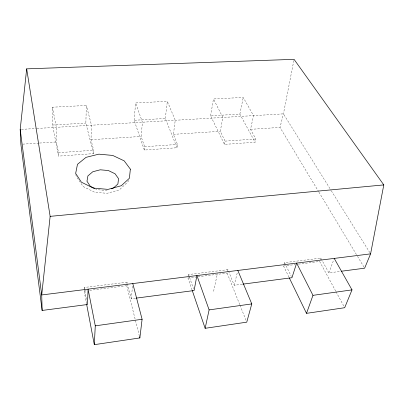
<?xml version="1.0" encoding="UTF-8"?>
<svg xmlns="http://www.w3.org/2000/svg" width="404" height="404" viewBox="0 0 404 404"><rect width="100%" height="100%" fill="white"/><g stroke="black" fill="none" stroke-linecap="round" stroke-linejoin="round"><path stroke-width="0.3" stroke-dasharray="2.02 1.52" d="M93.526 153.636L85.85 123.089L86.36 105.469L52.419 107.201L52.581 125.028L58.484 156.116L93.526 153.636L93.662 150.238L90.996 139.703L91.506 125.22L86.36 105.469M86.577 303.985L84.118 291.042L84.178 289.264M84.199 288.668L84.239 287.481L127.053 282.174L131.255 298.773L135.608 298.202M134.138 120.276L135.593 102.949L167.347 101.323L175.24 120.266L173.402 134.35L177.467 144.43L177.013 147.738L144.304 150.051L134.138 120.276L165.312 118.463L177.013 147.738M139.4 336.118L126.725 285.699L126.886 283.936M126.942 283.345L127.053 282.174M144.304 150.051L144.632 146.708L141.102 136.446L142.435 122.205L135.593 102.949M131.255 298.773L132.542 286.002M165.312 118.463L167.347 101.323M210.6 115.827L213.463 98.965L243.243 97.44L253.525 115.63L250.531 129.336L255.803 139.001L255.076 142.218L224.467 144.385L210.6 115.827L239.86 114.125L255.076 142.218M192.016 289.845L187.976 278.013L188.284 276.275M188.385 275.695L188.587 274.538L227.927 269.655L234.219 285.28L242.289 284.224M224.467 144.385L225.089 141.127L220.281 131.3L222.831 117.448L213.463 98.965M293.819 60.56L283.426 113.862L280.012 127.417L318.594 191.602M239.86 114.125L243.243 97.44M213.58 291.345L217.418 273.594M239.749 304.641L227.134 273.099L227.927 269.655M234.219 285.28L237.395 272.23M289.001 277.29L283.532 266.019L284.562 262.63L320.826 258.131L328.876 272.872L340.587 271.342M335.739 291.208L319.65 261.489L320.826 258.131M328.876 272.872L333.79 259.565M128.851 180.396L127.593 182.199L119.963 189.269L118.63 190.092L107.08 193.314L94.677 192.233L83.168 186.567L76.482 176.715L75.74 174.553M107.297 189.936L105.54 190.42L97.147 189.678L95.576 188.9M84.118 291.042L87.203 290.658M89.678 290.345L126.725 285.699M187.976 278.013L197.298 276.841M197.92 276.765L227.134 273.099M283.532 266.019L295.364 264.534M298.475 264.145L319.65 261.489M52.419 107.201L56.358 127.3L56.429 141.95L58.479 152.677L93.662 150.238M144.632 146.708L177.467 144.43M225.089 141.127L255.803 139.001M22.76 144.142L38.971 143.087M39.592 143.046L56.429 141.95M90.996 139.703L141.102 136.446M173.402 134.35L220.281 131.3M250.531 129.336L280.012 127.417M52.581 125.028L85.85 123.089M21.447 129.371L36.41 128.482M37.032 128.447L283.426 113.862L331.002 190.274M331.331 190.809L370.589 253.863M318.918 192.142L357.176 255.782M357.5 256.323L364.63 268.19M336.037 291.759L344.082 306.616M284.562 262.63L291.4 276.599M239.981 305.227L246.288 320.998M188.587 274.538L189.405 276.907M189.607 277.503L193.481 288.759M84.239 287.481L84.704 289.915M84.82 290.521L86.91 301.47M58.479 152.677L58.484 156.116"/><path stroke-width="0.61" d="M132.79 283.573L142.097 319.276L139.86 337.941L94.304 344.663L95.278 325.836L88.087 289.158L87.491 304.51L42.132 310.454L20.887 144.263L20.2 129.442L26.674 68.857L294.056 59.337L383.8 184.906L370.589 253.863L364.63 268.19L341.203 271.261M26.674 68.857L50.141 216.357L41.718 294.95L42.132 310.454M237.83 270.448L251.778 303.914L246.753 322.165L205.141 328.306L209.11 309.893L196.915 275.558L194.092 290.537L136.229 298.122M334.219 258.409L352.005 289.88L344.678 307.717L306.51 313.347L312.969 295.344L296.632 263.105L291.946 277.715L242.91 284.138M113.585 187.921L117.892 183.987L118.544 178.654L115.039 173.755L108.368 170.533L100.268 169.801L92.799 171.745L87.915 175.907L86.971 181.229L90.329 186.294L94.526 188.375M111.398 188.799L113.155 188.314M95.278 325.836L142.097 319.276M209.11 309.893L251.778 303.914M312.969 295.344L352.005 289.88M370.589 253.863L41.718 294.95L20.2 129.442M50.141 216.357L383.8 184.906M289.274 277.851L306.51 313.347M192.218 290.436L205.141 328.306M139.552 336.729L139.86 337.941M86.693 304.601L94.304 344.663M130.351 169.14L129.411 178.24L121.306 185.714L108.03 189.385L93.294 188.082L81.386 182.164L75.659 173.407L77.472 164.332L86.017 157.353L98.859 154.156L112.716 155.434L124.19 160.853L130.351 169.14"/></g></svg>
